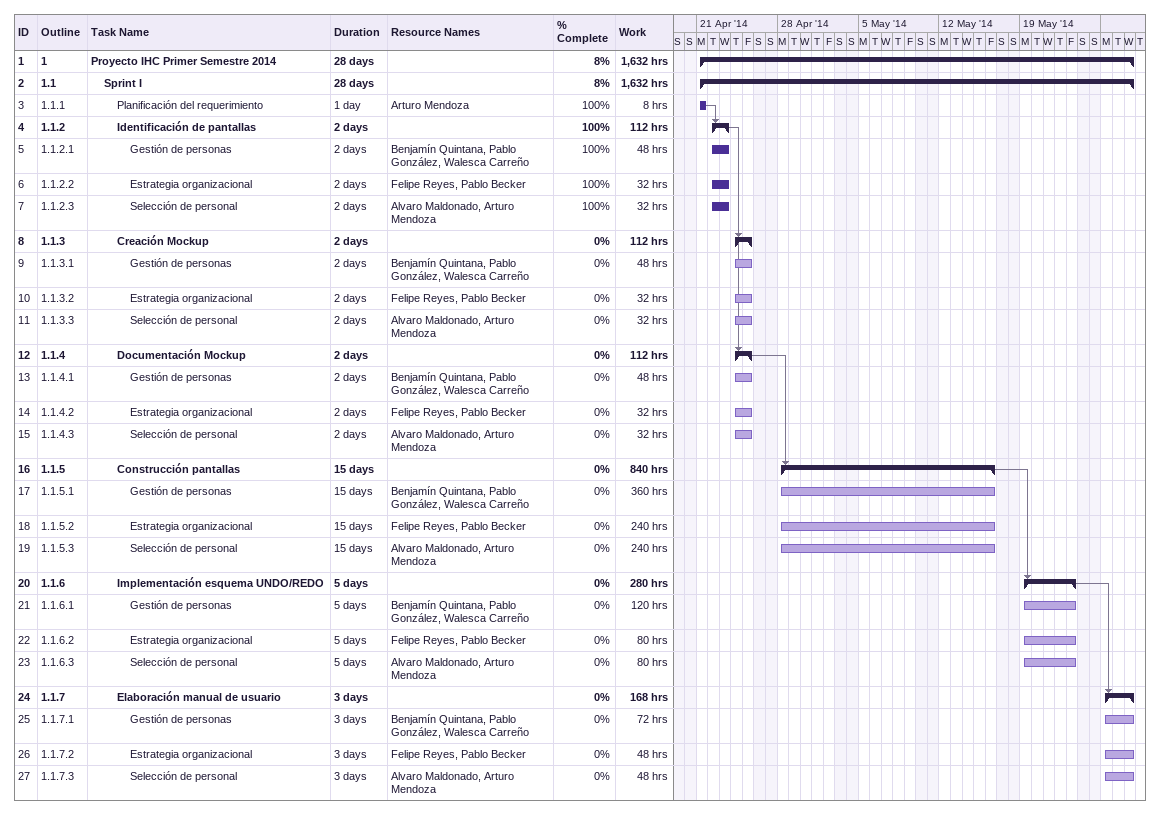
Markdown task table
| ID | WBS | Task | Duration | Start | Finish | Predecessors | Resources | % complete | Work (h) |
|---|---|---|---|---|---|---|---|---|---|
| 1 | 1 | **Proyecto IHC Primer Semestre 2014** | 28d | 2014-04-21 | 2014-05-28 |  |  | 8 | 1632 |
| 2 | 1.1 | **Sprint I** | 28d | 2014-04-21 | 2014-05-28 |  |  | 8 | 1632 |
| 3 | 1.1.1 | Planificación del requerimiento | 1d | 2014-04-21 | 2014-04-21 |  | Arturo Mendoza | 100 | 8 |
| 4 | 1.1.2 | **Identificación de pantallas** | 2d | 2014-04-22 | 2014-04-23 | 3 |  | 100 | 112 |
| 5 | 1.1.2.1 | Gestión de personas | 2d | 2014-04-22 | 2014-04-23 |  | Benjamín Quintana, Pablo González, Walesca Carreño | 100 | 48 |
| 6 | 1.1.2.2 | Estrategia organizacional | 2d | 2014-04-22 | 2014-04-23 |  | Felipe Reyes, Pablo Becker | 100 | 32 |
| 7 | 1.1.2.3 | Selección de personal | 2d | 2014-04-22 | 2014-04-23 |  | Alvaro Maldonado, Arturo Mendoza | 100 | 32 |
| 8 | 1.1.3 | **Creación Mockup** | 2d | 2014-04-24 | 2014-04-25 | 4 |  | 0 | 112 |
| 9 | 1.1.3.1 | Gestión de personas | 2d | 2014-04-24 | 2014-04-25 |  | Benjamín Quintana, Pablo González, Walesca Carreño | 0 | 48 |
| 10 | 1.1.3.2 | Estrategia organizacional | 2d | 2014-04-24 | 2014-04-25 |  | Felipe Reyes, Pablo Becker | 0 | 32 |
| 11 | 1.1.3.3 | Selección de personal | 2d | 2014-04-24 | 2014-04-25 |  | Alvaro Maldonado, Arturo Mendoza | 0 | 32 |
| 12 | 1.1.4 | **Documentación Mockup** | 2d | 2014-04-24 | 2014-04-25 | 4 |  | 0 | 112 |
| 13 | 1.1.4.1 | Gestión de personas | 2d | 2014-04-24 | 2014-04-25 |  | Benjamín Quintana, Pablo González, Walesca Carreño | 0 | 48 |
| 14 | 1.1.4.2 | Estrategia organizacional | 2d | 2014-04-24 | 2014-04-25 |  | Felipe Reyes, Pablo Becker | 0 | 32 |
| 15 | 1.1.4.3 | Selección de personal | 2d | 2014-04-24 | 2014-04-25 |  | Alvaro Maldonado, Arturo Mendoza | 0 | 32 |
| 16 | 1.1.5 | **Construcción pantallas** | 15d | 2014-04-28 | 2014-05-16 | 12 |  | 0 | 840 |
| 17 | 1.1.5.1 | Gestión de personas | 15d | 2014-04-28 | 2014-05-16 |  | Benjamín Quintana, Pablo González, Walesca Carreño | 0 | 360 |
| 18 | 1.1.5.2 | Estrategia organizacional | 15d | 2014-04-28 | 2014-05-16 |  | Felipe Reyes, Pablo Becker | 0 | 240 |
| 19 | 1.1.5.3 | Selección de personal | 15d | 2014-04-28 | 2014-05-16 |  | Alvaro Maldonado, Arturo Mendoza | 0 | 240 |
| 20 | 1.1.6 | **Implementación esquema UNDO/REDO** | 5d | 2014-05-19 | 2014-05-23 | 16 |  | 0 | 280 |
| 21 | 1.1.6.1 | Gestión de personas | 5d | 2014-05-19 | 2014-05-23 |  | Benjamín Quintana, Pablo González, Walesca Carreño | 0 | 120 |
| 22 | 1.1.6.2 | Estrategia organizacional | 5d | 2014-05-19 | 2014-05-23 |  | Felipe Reyes, Pablo Becker | 0 | 80 |
| 23 | 1.1.6.3 | Selección de personal | 5d | 2014-05-19 | 2014-05-23 |  | Alvaro Maldonado, Arturo Mendoza | 0 | 80 |
| 24 | 1.1.7 | **Elaboración manual de usuario** | 3d | 2014-05-26 | 2014-05-28 | 20 |  | 0 | 168 |
| 25 | 1.1.7.1 | Gestión de personas | 3d | 2014-05-26 | 2014-05-28 |  | Benjamín Quintana, Pablo González, Walesca Carreño | 0 | 72 |
| 26 | 1.1.7.2 | Estrategia organizacional | 3d | 2014-05-26 | 2014-05-28 |  | Felipe Reyes, Pablo Becker | 0 | 48 |
| 27 | 1.1.7.3 | Selección de personal | 3d | 2014-05-26 | 2014-05-28 |  | Alvaro Maldonado, Arturo Mendoza | 0 | 48 |
